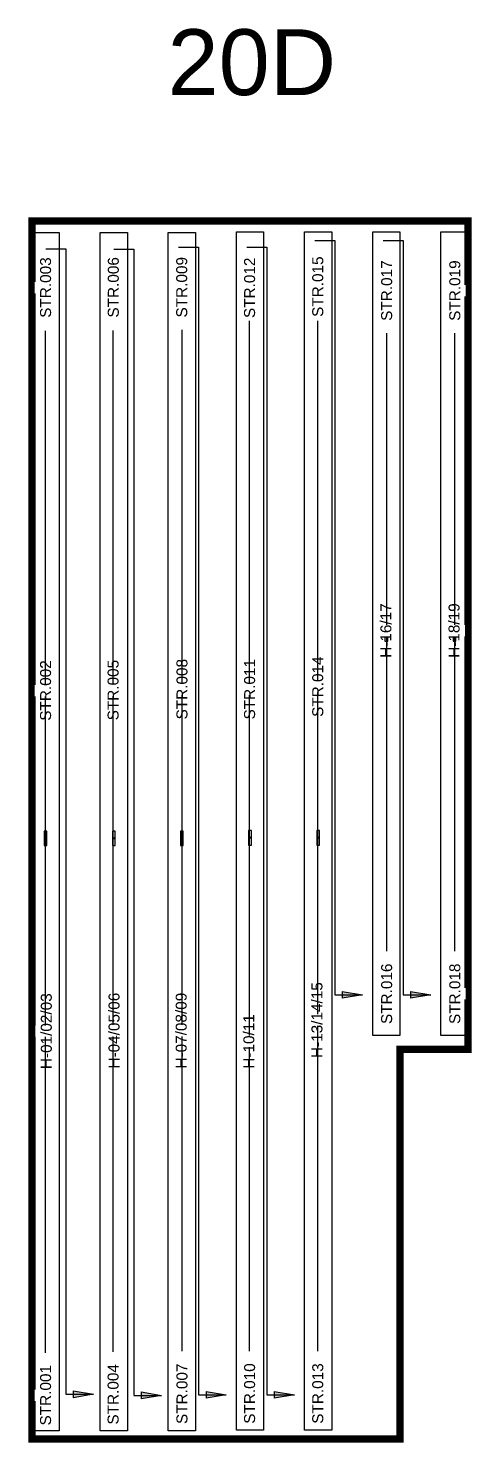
# Model space of a CAD drawing. Header units: feet. Extents: x -3 to 4075, y -14 to 63730.
# Drawn here: x 1981.7 to 2103.1, y 136.2 to 523 of the extents above; entities that cross this region are included whole.
import ezdxf

# ---------------------------------------------------------------- set-up
doc = ezdxf.new("R2010")
doc.units = ezdxf.units.FT
doc.header["$MEASUREMENT"] = 0
for name, color, linetype in [('E-TEXT', 7, 'Continuous'), ('G-ANNO-TEXT', 1, 'Continuous'), ('JINKO', 210, 'Continuous'), ('PV-LBD ARCHETYPES', 7, 'Continuous'), ('PVcase PV Modules (detailed)', 142, 'Continuous'), ('PVcase PV Modules (optimised)', 142, 'Continuous')]:
    doc.layers.add(name, color=color, linetype=linetype)
doc.styles.add('NEI-A', font='arial.ttf')

# ---------------------------------------------------------------- blocks, each defined once
blk = doc.blocks.new('1P87@52DEG F TR ID3 PVBlock')
at = {"layer": 'PVcase PV Modules (detailed)', "color": 0}
blk.add_polyline3d([(-4.10355, -167.724, 0), (-3.35745, -167.724, 0), (-3.35745, -163.724, 0), (-4.10355, -163.724, 0)], close=True, dxfattribs=at)
blk.add_polyline3d([(-3.543975, -165.910525, 0), (-3.543975, -165.537475, 0), (-3.7305, -165.724, 0), (-3.917025, -165.537475, 0), (-3.917025, -165.910525, 0)], dxfattribs=at)
at = {"layer": 'PVcase PV Modules (optimised)', "color": 0}
for points in [[(0, 0, 0), (0, -327.727, 0), (-7.461, -327.727, 0), (-7.461, 0, 0)], [(-4.10355, -167.724, 0), (-3.35745, -167.724, 0), (-3.35745, -163.724, 0), (-4.10355, -163.724, 0)]]:
    blk.add_polyline3d(points, close=True, dxfattribs=at)
blk.add_polyline3d([(-3.543975, -165.910525, 0), (-3.543975, -165.537475, 0), (-3.7305, -165.724, 0), (-3.917025, -165.537475, 0), (-3.917025, -165.910525, 0)], dxfattribs=at)
blk = doc.blocks.new('1P58@52DEG F TR ID3 PVBlock')
at = {"layer": 'PVcase PV Modules (detailed)', "color": 0}
blk.add_polyline3d([(-4.10355, -111.909, 0), (-3.35745, -111.909, 0), (-3.35745, -107.909, 0), (-4.10355, -107.909, 0)], close=True, dxfattribs=at)
blk.add_polyline3d([(-3.543975, -110.095525, 0), (-3.543975, -109.722475, 0), (-3.7305, -109.909, 0), (-3.917025, -109.722475, 0), (-3.917025, -110.095525, 0)], dxfattribs=at)
at = {"layer": 'PVcase PV Modules (optimised)', "color": 0}
for points in [[(0, 0, 0), (0, -219.818, 0), (-7.461, -219.818, 0), (-7.461, 0, 0)], [(-4.10355, -111.909, 0), (-3.35745, -111.909, 0), (-3.35745, -107.909, 0), (-4.10355, -107.909, 0)]]:
    blk.add_polyline3d(points, close=True, dxfattribs=at)
blk.add_polyline3d([(-3.543975, -110.095525, 0), (-3.543975, -109.722475, 0), (-3.7305, -109.909, 0), (-3.917025, -109.722475, 0), (-3.917025, -110.095525, 0)], dxfattribs=at)
blk = doc.blocks.new('_ClosedBlank')
at = {"color": 0, "linetype": 'ByBlock', "lineweight": -2}
for p, q in [((-1, 0.167), (0, 0)), ((-1, 0.167), (-1, -0.167)), ((0, 0), (-1, -0.167))]:
    blk.add_line(p, q, dxfattribs=at)
blk = doc.blocks.new('AR')
h = blk.add_hatch(color=256)
h.dxf.hatch_style = 1
h.paths.add_polyline_path([(0, 0.03), (0, -0.03), (0.18, 0)])
at = {"xscale": 0.1800047113158301, "yscale": 0.1800047113158301, "zscale": 0.1800047113158301}
blk.add_blockref('_ClosedBlank', (0.18, 0), dxfattribs=at)

msp = doc.modelspace()

# ---------------------------------------------------------------- linework, layer by layer
at = {"const_width": 2}
msp.add_lwpolyline([(1982.74, 137.17), (2083.46, 137.17), (2083.46, 243.74), (2102.11, 243.74), (2102.11, 470.25), (1982.74, 470.25)], close=True, dxfattribs=at)
at = {"layer": 'E-TEXT'}
for p, q in [((2060.18, 464.93), (2065.68, 464.93)), ((2078.83, 464.93), (2084.33, 464.93)), ((1986.5, 462.7), (1992, 462.7)), ((1992, 462.7), (1992, 149.45)), ((2005.16, 462.62), (2010.66, 462.62)), ((2010.66, 462.62), (2010.66, 149.16)), ((2022.88, 463.14), (2028.37, 463.14)), ((2028.37, 463.14), (2028.37, 149.27)), ((2041.53, 463.17), (2047.03, 463.17)), ((2042.33, 161.16), (2042.33, 442.99)), ((2060.98, 161.16), (2060.98, 442.99)), ((1986.49, 160.79), (1986.49, 440.27)), ((2004.97, 161.04), (2004.97, 440.38)), ((2023.82, 161.16), (2023.82, 440.51)), ((2079.84, 270.58), (2079.84, 439.6)), ((2098.49, 270.58), (2098.49, 439.6)), ((1992, 149.41), (1999.56, 149.41)), ((2010.66, 149.11), (2018.22, 149.11)), ((2028.37, 149.23), (2035.93, 149.23))]:
    msp.add_line(p, q, dxfattribs=at)

# ---------------------------------------------------------------- block references
at = {"layer": 'E-TEXT', "xscale": 30.78777906583937, "yscale": 30.78777906583937, "zscale": 30.78777906583937}
for p in [(2067.69, 258.65), (2086.35, 258.65), (1994.02, 149.41), (2012.67, 149.11), (2030.39, 149.23), (2049.04, 149.23)]:
    msp.add_blockref('AR', p, dxfattribs=at)
at = {"layer": 'JINKO'}
for name, p in [('1P87@52DEG F TR ID3 PVBlock', (1990.2, 467.18)), ('1P87@52DEG F TR ID3 PVBlock', (2008.85, 467.18)), ('1P87@52DEG F TR ID3 PVBlock', (2027.5, 467.18)), ('1P87@52DEG F TR ID3 PVBlock', (2046.15, 467.3)), ('1P87@52DEG F TR ID3 PVBlock', (2064.8, 467.3)), ('1P58@52DEG F TR ID3 PVBlock', (2083.46, 467.33)), ('1P58@52DEG F TR ID3 PVBlock', (2102.11, 467.33))]:
    msp.add_blockref(name, p, dxfattribs=at)

# ---------------------------------------------------------------- texts
at = {"layer": 'PV-LBD ARCHETYPES', "insert": (2042.92, 513.59), "char_height": 18, "width": 29.5685, "attachment_point": 5, "style": 'NEI-A'}
msp.add_mtext(' 20D', dxfattribs=at)

# ---------------------------------------------------------------- next in the draw order: texts
at = {"layer": 'G-ANNO-TEXT', "char_height": 3, "attachment_point": 5, "rotation": 90, "style": 'NEI-A', "bg_fill": 3, "box_fill_scale": 1.5, "bg_fill_color": 256, "bg_fill_transparency": 0}
for s, width, insert in [('STR.015', 0.0963, (2060.98, 452.33)), ('STR.003', 0.0963, (1986.49, 452.08)), ('STR.006', 0.0823, (2005.03, 452.14)), ('STR.009', 0.0823, (2023.75, 452.17)), ('STR.012', 0.0963, (2042.33, 452.01)), ('STR.017', 0.0963, (2079.84, 451.25)), ('STR.019', 0.0963, (2098.49, 451.25)), ('STR.002', 0.0963, (1986.49, 341.88)), ('STR.005', 0.0963, (2004.97, 341.99)), ('STR.008', 0.0963, (2023.82, 342.24)), ('STR.011', 0.0963, (2042.33, 342.23)), ('STR.014', 0.0963, (2060.98, 342.93)), ('STR.016', 0.0823, (2079.84, 258.94)), ('STR.018', 0.0823, (2098.49, 258.94)), ('STR.001', 0.0823, (1986.49, 149.15)), ('STR.004', 0.0823, (2004.97, 149.4)), ('STR.007', 0.0963, (2023.82, 149.55)), ('STR.010', 0.0963, (2042.33, 149.62)), ('STR.013', 0.0963, (2060.98, 149.62))]:
    msp.add_mtext_dynamic_manual_height_columns(s, width=width, gutter_width=0.561, heights=[0], dxfattribs=dict(at, insert=insert))
at = {"layer": 'G-ANNO-TEXT', "char_height": 3, "width": 0.0823, "attachment_point": 5, "rotation": 90, "style": 'NEI-A', "bg_fill": 3, "box_fill_scale": 1.5, "bg_fill_color": 256, "bg_fill_transparency": 0}
for s, insert in [('H-16/17', (2079.63, 358.28)), ('H-18/19', (2098.28, 358.28)), ('H-13/14/15', (2060.77, 251.74)), ('H-01/02/03', (1986.69, 248.71)), ('H-04/05/06', (2005.23, 248.86)), ('H-07/08/09', (2023.61, 248.86)), ('H-10/11', (2042.12, 245.91))]:
    msp.add_mtext(s, dxfattribs=dict(at, insert=insert))

# ---------------------------------------------------------------- next in the draw order: linework, layer by layer
at = {"layer": 'E-TEXT'}
for p, q in [((2065.68, 464.93), (2065.68, 258.69)), ((2084.33, 464.93), (2084.33, 258.69)), ((2047.03, 463.17), (2047.03, 149.27)), ((2065.68, 258.65), (2073.24, 258.65)), ((2084.33, 258.65), (2091.89, 258.65)), ((2047.03, 149.23), (2054.58, 149.23))]:
    msp.add_line(p, q, dxfattribs=at)

doc.saveas('drawing.dxf')
